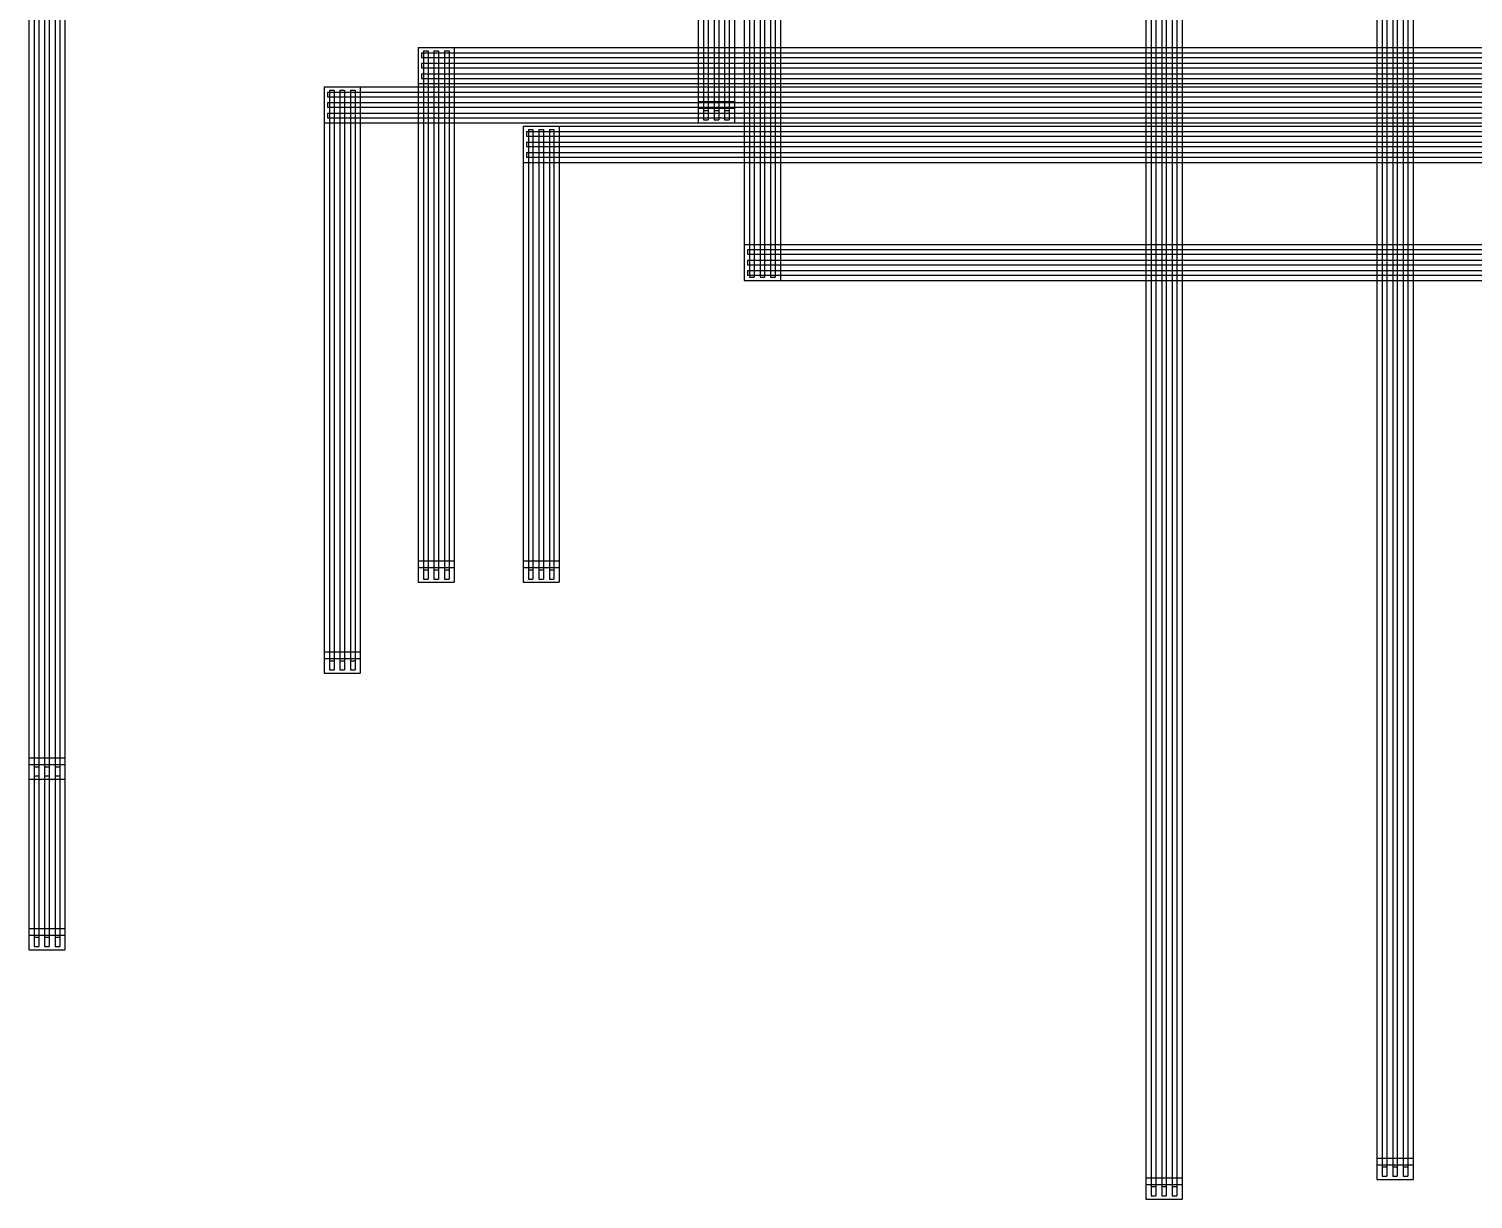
# Model space of a CAD drawing. Header units: millimetres. Extents: x -1225 to 566, y -985 to 617.
# Drawn here: x -483.8 to -263.7, y -404.7 to -226.4 of the extents above; entities that cross this region are included whole.
import ezdxf

# ---------------------------------------------------------------- set-up
doc = ezdxf.new("R2010")
doc.units = ezdxf.units.MM
doc.layers.add('HIDDEN', color=8, linetype='Continuous')
doc.layers.add('VISIBLE', color=7, linetype='Continuous')

msp = doc.modelspace()

# ---------------------------------------------------------------- linework, layer by layer
at = {"layer": 'HIDDEN'}
for points in [[(-483.75, -127.23), (-483.75, -340.73)], [(-478.25, -127.23), (-478.25, -340.73)], [(-482.95, -127.73), (-482.95, -340.23)], [(-482.25, -127.73), (-482.25, -340.23)], [(-481.35, -127.73), (-481.35, -340.23)], [(-480.65, -127.73), (-480.65, -340.23)], [(-479.75, -127.73), (-479.75, -340.23)], [(-479.05, -127.73), (-479.05, -340.23)], [(-483.75, -133.23), (-483.75, -340.73)], [(-483.75, -133.23), (-483.75, -366.73)], [(-482.95, -133.73), (-482.95, -340.23)], [(-482.95, -133.73), (-482.95, -366.23)], [(-482.25, -133.73), (-482.25, -340.23)], [(-482.25, -133.73), (-482.25, -366.23)], [(-481.35, -133.73), (-481.35, -340.23)], [(-481.35, -133.73), (-481.35, -366.23)], [(-480.65, -133.73), (-480.65, -340.23)], [(-480.65, -133.73), (-480.65, -366.23)], [(-479.75, -133.73), (-479.75, -340.23)], [(-479.75, -133.73), (-479.75, -366.23)], [(-479.05, -133.73), (-479.05, -340.23)], [(-479.05, -133.73), (-479.05, -366.23)], [(-478.25, -133.23), (-478.25, -340.73)], [(-478.25, -133.23), (-478.25, -366.73)], [(-381.75, -139.23), (-381.75, -240.73)], [(-380.95, -139.73), (-380.95, -240.23)], [(-380.25, -139.73), (-380.25, -240.23)], [(-379.35, -139.73), (-379.35, -240.23)], [(-378.65, -139.73), (-378.65, -240.23)], [(-377.75, -139.73), (-377.75, -240.23)], [(-377.05, -139.73), (-377.05, -240.23)], [(-376.25, -139.23), (-376.25, -240.73)], [(-313.55, -145.23), (-313.55, -404.73)], [(-308.05, -145.23), (-308.05, -404.73)], [(-312.75, -145.73), (-312.75, -404.23)], [(-312.05, -145.73), (-312.05, -404.23)], [(-311.15, -145.73), (-311.15, -404.23)], [(-310.45, -145.73), (-310.45, -404.23)], [(-309.55, -145.73), (-309.55, -404.23)], [(-308.85, -145.73), (-308.85, -404.23)], [(-278.35, -163.23), (-278.35, -401.73)], [(-277.55, -163.73), (-277.55, -401.23)], [(-276.85, -163.73), (-276.85, -401.23)], [(-275.95, -163.73), (-275.95, -401.23)], [(-275.25, -163.73), (-275.25, -401.23)], [(-274.35, -163.73), (-274.35, -401.23)], [(-273.65, -163.73), (-273.65, -401.23)], [(-272.85, -163.23), (-272.85, -401.73)], [(-374.75, -174.23), (-374.75, -264.73)], [(-373.95, -174.73), (-373.95, -264.23)], [(-373.25, -174.73), (-373.25, -264.23)], [(-372.35, -174.73), (-372.35, -264.23)], [(-371.65, -174.73), (-371.65, -264.23)], [(-370.75, -174.73), (-370.75, -264.23)], [(-370.05, -174.73), (-370.05, -264.23)], [(-369.25, -174.23), (-369.25, -264.73)], [(-424.43, -229.23), (-155.65, -229.23)], [(-424.43, -229.23), (-424.43, -234.73)], [(-424.43, -229.23), (-418.93, -229.23)], [(-424.43, -229.23), (-424.43, -310.73)], [(-423.93, -230.03), (-156.15, -230.03)], [(-423.93, -230.03), (-423.93, -230.73)], [(-423.93, -230.73), (-156.15, -230.73)], [(-423.63, -229.73), (-422.93, -229.73)], [(-423.63, -229.73), (-423.63, -310.23)], [(-422.93, -229.73), (-422.93, -310.23)], [(-422.03, -229.73), (-421.33, -229.73)], [(-422.03, -229.73), (-422.03, -310.23)], [(-421.33, -229.73), (-421.33, -310.23)], [(-420.43, -229.73), (-419.73, -229.73)], [(-420.43, -229.73), (-420.43, -310.23)], [(-419.73, -229.73), (-419.73, -310.23)], [(-418.93, -229.23), (-418.93, -310.73)], [(-418.93, -230.03), (-418.93, -230.73)], [(-381.75, -229.23), (-381.75, -234.73)], [(-380.95, -229.23), (-380.95, -234.73)], [(-380.25, -229.23), (-380.25, -234.73)], [(-379.35, -229.23), (-379.35, -234.73)], [(-378.65, -229.23), (-378.65, -234.73)], [(-377.75, -229.23), (-377.75, -234.73)], [(-377.05, -229.23), (-377.05, -234.73)], [(-376.25, -229.23), (-376.25, -234.73)], [(-374.75, -229.23), (-369.25, -229.23)], [(-374.75, -230.03), (-369.25, -230.03)], [(-374.75, -230.73), (-369.25, -230.73)], [(-313.55, -229.23), (-313.55, -234.73)], [(-312.75, -229.23), (-312.75, -234.73)], [(-312.05, -229.23), (-312.05, -234.73)], [(-311.15, -229.23), (-311.15, -234.73)], [(-310.45, -229.23), (-310.45, -234.73)], [(-309.55, -229.23), (-309.55, -234.73)], [(-308.85, -229.23), (-308.85, -234.73)], [(-308.05, -229.23), (-308.05, -234.73)], [(-278.35, -229.23), (-278.35, -234.73)], [(-277.55, -229.23), (-277.55, -234.73)], [(-276.85, -229.23), (-276.85, -234.73)], [(-275.95, -229.23), (-275.95, -234.73)], [(-275.25, -229.23), (-275.25, -234.73)], [(-274.35, -229.23), (-274.35, -234.73)], [(-273.65, -229.23), (-273.65, -234.73)], [(-272.85, -229.23), (-272.85, -234.73)], [(-423.93, -231.63), (-156.15, -231.63)], [(-423.93, -231.63), (-423.93, -232.33)], [(-423.93, -232.33), (-156.15, -232.33)], [(-423.93, -233.23), (-156.15, -233.23)], [(-423.93, -233.23), (-423.93, -233.93)], [(-418.93, -231.63), (-418.93, -232.33)], [(-418.93, -233.23), (-418.93, -233.93)], [(-374.75, -231.63), (-369.25, -231.63)], [(-374.75, -232.33), (-369.25, -232.33)], [(-374.75, -233.23), (-369.25, -233.23)], [(-438.75, -235.23), (-147.85, -235.23)], [(-438.75, -235.23), (-438.75, -240.73)], [(-438.75, -235.23), (-433.25, -235.23)], [(-438.75, -235.23), (-438.75, -324.58)], [(-433.25, -235.23), (-433.25, -324.58)], [(-424.43, -234.73), (-155.65, -234.73)], [(-424.43, -235.23), (-424.43, -240.73)], [(-423.93, -233.93), (-156.15, -233.93)], [(-423.63, -234.73), (-422.93, -234.73)], [(-423.63, -235.23), (-422.93, -235.23)], [(-422.03, -234.73), (-421.33, -234.73)], [(-422.03, -235.23), (-421.33, -235.23)], [(-420.43, -234.73), (-419.73, -234.73)], [(-420.43, -235.23), (-419.73, -235.23)], [(-418.93, -235.23), (-418.93, -240.73)], [(-381.75, -235.23), (-381.75, -240.73)], [(-380.95, -235.23), (-380.95, -240.23)], [(-380.25, -235.23), (-380.25, -240.23)], [(-379.35, -235.23), (-379.35, -240.23)], [(-378.65, -235.23), (-378.65, -240.23)], [(-377.75, -235.23), (-377.75, -240.23)], [(-377.05, -235.23), (-377.05, -240.23)], [(-376.25, -235.23), (-376.25, -240.73)], [(-374.75, -233.93), (-369.25, -233.93)], [(-374.75, -234.73), (-369.25, -234.73)], [(-374.75, -235.23), (-369.25, -235.23)], [(-313.55, -235.23), (-313.55, -240.73)], [(-312.75, -235.23), (-312.75, -240.73)], [(-312.05, -235.23), (-312.05, -240.73)], [(-311.15, -235.23), (-311.15, -240.73)], [(-310.45, -235.23), (-310.45, -240.73)], [(-309.55, -235.23), (-309.55, -240.73)], [(-308.85, -235.23), (-308.85, -240.73)], [(-308.05, -235.23), (-308.05, -240.73)], [(-278.35, -235.23), (-278.35, -240.73)], [(-277.55, -235.23), (-277.55, -240.73)], [(-276.85, -235.23), (-276.85, -240.73)], [(-275.95, -235.23), (-275.95, -240.73)], [(-275.25, -235.23), (-275.25, -240.73)], [(-274.35, -235.23), (-274.35, -240.73)], [(-273.65, -235.23), (-273.65, -240.73)], [(-272.85, -235.23), (-272.85, -240.73)], [(-438.25, -236.03), (-148.35, -236.03)], [(-438.25, -236.03), (-438.25, -236.73)], [(-438.25, -236.73), (-148.35, -236.73)], [(-438.25, -237.63), (-148.35, -237.63)], [(-438.25, -237.63), (-438.25, -238.33)], [(-437.95, -235.73), (-437.25, -235.73)], [(-437.95, -235.73), (-437.95, -324.08)], [(-437.25, -235.73), (-437.25, -324.08)], [(-436.35, -235.73), (-435.65, -235.73)], [(-436.35, -235.73), (-436.35, -324.08)], [(-435.65, -235.73), (-435.65, -324.08)], [(-434.75, -235.73), (-434.05, -235.73)], [(-434.75, -235.73), (-434.75, -324.08)], [(-434.05, -235.73), (-434.05, -324.08)], [(-433.25, -236.03), (-433.25, -236.73)], [(-433.25, -237.63), (-433.25, -238.33)], [(-423.63, -236.03), (-423.63, -236.73)], [(-423.63, -237.63), (-423.63, -238.33)], [(-422.93, -236.03), (-422.93, -236.73)], [(-422.93, -237.63), (-422.93, -238.33)], [(-422.03, -236.03), (-422.03, -236.73)], [(-422.03, -237.63), (-422.03, -238.33)], [(-421.33, -236.03), (-421.33, -236.73)], [(-421.33, -237.63), (-421.33, -238.33)], [(-420.43, -236.03), (-420.43, -236.73)], [(-420.43, -237.63), (-420.43, -238.33)], [(-419.73, -236.03), (-419.73, -236.73)], [(-419.73, -237.63), (-419.73, -238.33)], [(-381.75, -237.48), (-376.25, -237.48)], [(-381.75, -237.48), (-381.75, -238.48)], [(-381.75, -237.63), (-376.25, -237.63)], [(-376.25, -237.48), (-376.25, -238.48)], [(-374.75, -236.03), (-369.25, -236.03)], [(-374.75, -236.73), (-369.25, -236.73)], [(-374.75, -237.63), (-369.25, -237.63)], [(-438.25, -238.33), (-148.35, -238.33)], [(-438.25, -239.23), (-148.35, -239.23)], [(-438.25, -239.23), (-438.25, -239.93)], [(-433.25, -239.23), (-433.25, -239.93)], [(-423.63, -239.23), (-423.63, -239.93)], [(-422.93, -239.23), (-422.93, -239.93)], [(-422.03, -239.23), (-422.03, -239.93)], [(-421.33, -239.23), (-421.33, -239.93)], [(-420.43, -239.23), (-420.43, -239.93)], [(-419.73, -239.23), (-419.73, -239.93)], [(-381.75, -238.33), (-376.25, -238.33)], [(-381.75, -238.48), (-376.25, -238.48)], [(-380.95, -238.48), (-380.25, -238.48)], [(-380.95, -238.48), (-380.25, -238.48)], [(-380.95, -238.48), (-380.95, -238.83)], [(-380.95, -238.83), (-380.25, -238.83)], [(-380.25, -238.48), (-380.25, -238.83)], [(-379.35, -238.48), (-378.65, -238.48)], [(-379.35, -238.48), (-378.65, -238.48)], [(-379.35, -238.48), (-379.35, -238.83)], [(-379.35, -238.83), (-378.65, -238.83)], [(-378.65, -238.48), (-378.65, -238.83)], [(-377.75, -238.48), (-377.05, -238.48)], [(-377.75, -238.48), (-377.05, -238.48)], [(-377.75, -238.48), (-377.75, -238.83)], [(-377.75, -238.83), (-377.05, -238.83)], [(-377.05, -238.48), (-377.05, -238.83)], [(-374.75, -238.33), (-369.25, -238.33)], [(-374.75, -239.23), (-369.25, -239.23)], [(-438.75, -240.73), (-147.85, -240.73)], [(-438.25, -239.93), (-148.35, -239.93)], [(-437.95, -240.73), (-437.25, -240.73)], [(-436.35, -240.73), (-435.65, -240.73)], [(-434.75, -240.73), (-434.05, -240.73)], [(-423.63, -240.73), (-422.93, -240.73)], [(-422.03, -240.73), (-421.33, -240.73)], [(-420.43, -240.73), (-419.73, -240.73)], [(-408.45, -241.23), (-140.05, -241.23)], [(-408.45, -241.23), (-408.45, -246.73)], [(-408.45, -241.23), (-402.95, -241.23)], [(-408.45, -241.23), (-408.45, -310.73)], [(-407.95, -242.03), (-140.55, -242.03)], [(-407.95, -242.03), (-407.95, -242.73)], [(-407.65, -241.73), (-406.95, -241.73)], [(-407.65, -241.73), (-407.65, -310.23)], [(-406.95, -241.73), (-406.95, -310.23)], [(-406.05, -241.73), (-405.35, -241.73)], [(-406.05, -241.73), (-406.05, -310.23)], [(-405.35, -241.73), (-405.35, -310.23)], [(-404.45, -241.73), (-403.75, -241.73)], [(-404.45, -241.73), (-404.45, -310.23)], [(-403.75, -241.73), (-403.75, -310.23)], [(-402.95, -241.23), (-402.95, -310.73)], [(-402.95, -242.03), (-402.95, -242.73)], [(-381.75, -240.73), (-376.25, -240.73)], [(-381.75, -240.73), (-376.25, -240.73)], [(-380.95, -240.23), (-380.25, -240.23)], [(-380.95, -240.23), (-380.25, -240.23)], [(-379.35, -240.23), (-378.65, -240.23)], [(-379.35, -240.23), (-378.65, -240.23)], [(-377.75, -240.23), (-377.05, -240.23)], [(-377.75, -240.23), (-377.05, -240.23)], [(-374.75, -239.93), (-369.25, -239.93)], [(-374.75, -240.73), (-369.25, -240.73)], [(-374.75, -241.23), (-369.25, -241.23)], [(-374.75, -242.03), (-369.25, -242.03)], [(-313.55, -241.23), (-313.55, -246.73)], [(-312.75, -241.23), (-312.75, -246.73)], [(-312.05, -241.23), (-312.05, -246.73)], [(-311.15, -241.23), (-311.15, -246.73)], [(-310.45, -241.23), (-310.45, -246.73)], [(-309.55, -241.23), (-309.55, -246.73)], [(-308.85, -241.23), (-308.85, -246.73)], [(-308.05, -241.23), (-308.05, -246.73)], [(-278.35, -241.23), (-278.35, -246.73)], [(-277.55, -241.23), (-277.55, -246.73)], [(-276.85, -241.23), (-276.85, -246.73)], [(-275.95, -241.23), (-275.95, -246.73)], [(-275.25, -241.23), (-275.25, -246.73)], [(-274.35, -241.23), (-274.35, -246.73)], [(-273.65, -241.23), (-273.65, -246.73)], [(-272.85, -241.23), (-272.85, -246.73)], [(-407.95, -242.73), (-140.55, -242.73)], [(-407.95, -243.63), (-140.55, -243.63)], [(-407.95, -243.63), (-407.95, -244.33)], [(-402.95, -243.63), (-402.95, -244.33)], [(-374.75, -242.73), (-369.25, -242.73)], [(-374.75, -243.63), (-369.25, -243.63)], [(-407.95, -244.33), (-140.55, -244.33)], [(-407.95, -245.23), (-140.55, -245.23)], [(-407.95, -245.23), (-407.95, -245.93)], [(-407.95, -245.93), (-140.55, -245.93)], [(-402.95, -245.23), (-402.95, -245.93)], [(-374.75, -244.33), (-369.25, -244.33)], [(-374.75, -245.23), (-369.25, -245.23)], [(-374.75, -245.93), (-369.25, -245.93)], [(-408.45, -246.73), (-140.05, -246.73)], [(-407.65, -246.73), (-406.95, -246.73)], [(-406.05, -246.73), (-405.35, -246.73)], [(-404.45, -246.73), (-403.75, -246.73)], [(-374.75, -246.73), (-369.25, -246.73)], [(-374.75, -259.23), (-116.65, -259.23)], [(-374.75, -259.23), (-374.75, -264.73)], [(-373.95, -259.23), (-373.25, -259.23)], [(-372.35, -259.23), (-371.65, -259.23)], [(-370.75, -259.23), (-370.05, -259.23)], [(-313.55, -259.23), (-313.55, -264.73)], [(-312.75, -259.23), (-312.75, -264.73)], [(-312.05, -259.23), (-312.05, -264.73)], [(-311.15, -259.23), (-311.15, -264.73)], [(-310.45, -259.23), (-310.45, -264.73)], [(-309.55, -259.23), (-309.55, -264.73)], [(-308.85, -259.23), (-308.85, -264.73)], [(-308.05, -259.23), (-308.05, -264.73)], [(-278.35, -259.23), (-278.35, -264.73)], [(-277.55, -259.23), (-277.55, -264.73)], [(-276.85, -259.23), (-276.85, -264.73)], [(-275.95, -259.23), (-275.95, -264.73)], [(-275.25, -259.23), (-275.25, -264.73)], [(-274.35, -259.23), (-274.35, -264.73)], [(-273.65, -259.23), (-273.65, -264.73)], [(-272.85, -259.23), (-272.85, -264.73)], [(-374.25, -260.03), (-117.15, -260.03)], [(-374.25, -260.03), (-374.25, -260.73)], [(-374.25, -260.73), (-117.15, -260.73)], [(-374.25, -261.63), (-117.15, -261.63)], [(-374.25, -261.63), (-374.25, -262.33)], [(-369.25, -260.03), (-369.25, -260.73)], [(-369.25, -261.63), (-369.25, -262.33)], [(-374.25, -262.33), (-117.15, -262.33)], [(-374.25, -263.23), (-117.15, -263.23)], [(-374.25, -263.23), (-374.25, -263.93)], [(-374.25, -263.93), (-117.15, -263.93)], [(-369.25, -263.23), (-369.25, -263.93)], [(-374.75, -264.73), (-116.65, -264.73)], [(-374.75, -264.73), (-369.25, -264.73)], [(-373.95, -264.23), (-373.25, -264.23)], [(-372.35, -264.23), (-371.65, -264.23)], [(-370.75, -264.23), (-370.05, -264.23)], [(-424.43, -307.48), (-418.93, -307.48)], [(-424.43, -307.48), (-424.43, -308.48)], [(-423.63, -307.48), (-423.63, -308.48)], [(-422.93, -307.48), (-422.93, -308.48)], [(-422.03, -307.48), (-422.03, -308.48)], [(-421.33, -307.48), (-421.33, -308.48)], [(-420.43, -307.48), (-420.43, -308.48)], [(-419.73, -307.48), (-419.73, -308.48)], [(-418.93, -307.48), (-418.93, -308.48)], [(-408.45, -307.48), (-402.95, -307.48)], [(-408.45, -307.48), (-408.45, -308.48)], [(-407.65, -307.48), (-407.65, -308.48)], [(-406.95, -307.48), (-406.95, -308.48)], [(-406.05, -307.48), (-406.05, -308.48)], [(-405.35, -307.48), (-405.35, -308.48)], [(-404.45, -307.48), (-404.45, -308.48)], [(-403.75, -307.48), (-403.75, -308.48)], [(-402.95, -307.48), (-402.95, -308.48)], [(-424.43, -308.48), (-418.93, -308.48)], [(-423.63, -308.48), (-422.93, -308.48)], [(-423.63, -308.48), (-422.93, -308.48)], [(-423.63, -308.48), (-423.63, -308.83)], [(-423.63, -308.83), (-422.93, -308.83)], [(-423.63, -310.23), (-422.93, -310.23)], [(-422.93, -308.48), (-422.93, -308.83)], [(-422.03, -308.48), (-421.33, -308.48)], [(-422.03, -308.48), (-421.33, -308.48)], [(-422.03, -308.48), (-422.03, -308.83)], [(-422.03, -308.83), (-421.33, -308.83)], [(-422.03, -310.23), (-421.33, -310.23)], [(-421.33, -308.48), (-421.33, -308.83)], [(-420.43, -308.48), (-419.73, -308.48)], [(-420.43, -308.48), (-419.73, -308.48)], [(-420.43, -308.48), (-420.43, -308.83)], [(-420.43, -308.83), (-419.73, -308.83)], [(-420.43, -310.23), (-419.73, -310.23)], [(-419.73, -308.48), (-419.73, -308.83)], [(-408.45, -308.48), (-402.95, -308.48)], [(-407.65, -308.48), (-406.95, -308.48)], [(-407.65, -308.48), (-406.95, -308.48)], [(-407.65, -308.48), (-407.65, -308.83)], [(-407.65, -308.83), (-406.95, -308.83)], [(-407.65, -310.23), (-406.95, -310.23)], [(-406.95, -308.48), (-406.95, -308.83)], [(-406.05, -308.48), (-405.35, -308.48)], [(-406.05, -308.48), (-405.35, -308.48)], [(-406.05, -308.48), (-406.05, -308.83)], [(-406.05, -308.83), (-405.35, -308.83)], [(-406.05, -310.23), (-405.35, -310.23)], [(-405.35, -308.48), (-405.35, -308.83)], [(-404.45, -308.48), (-403.75, -308.48)], [(-404.45, -308.48), (-403.75, -308.48)], [(-404.45, -308.48), (-404.45, -308.83)], [(-404.45, -308.83), (-403.75, -308.83)], [(-404.45, -310.23), (-403.75, -310.23)], [(-403.75, -308.48), (-403.75, -308.83)], [(-424.43, -310.73), (-418.93, -310.73)], [(-408.45, -310.73), (-402.95, -310.73)], [(-438.75, -321.33), (-433.25, -321.33)], [(-438.75, -321.33), (-438.75, -322.33)], [(-438.75, -322.33), (-433.25, -322.33)], [(-437.95, -321.33), (-437.95, -322.33)], [(-437.95, -322.33), (-437.25, -322.33)], [(-437.95, -322.33), (-437.25, -322.33)], [(-437.95, -322.33), (-437.95, -322.68)], [(-437.95, -322.68), (-437.25, -322.68)], [(-437.25, -321.33), (-437.25, -322.33)], [(-437.25, -322.33), (-437.25, -322.68)], [(-436.35, -321.33), (-436.35, -322.33)], [(-436.35, -322.33), (-435.65, -322.33)], [(-436.35, -322.33), (-435.65, -322.33)], [(-436.35, -322.33), (-436.35, -322.68)], [(-436.35, -322.68), (-435.65, -322.68)], [(-435.65, -321.33), (-435.65, -322.33)], [(-435.65, -322.33), (-435.65, -322.68)], [(-434.75, -321.33), (-434.75, -322.33)], [(-434.75, -322.33), (-434.05, -322.33)], [(-434.75, -322.33), (-434.05, -322.33)], [(-434.75, -322.33), (-434.75, -322.68)], [(-434.75, -322.68), (-434.05, -322.68)], [(-434.05, -321.33), (-434.05, -322.33)], [(-434.05, -322.33), (-434.05, -322.68)], [(-433.25, -321.33), (-433.25, -322.33)], [(-438.75, -324.58), (-433.25, -324.58)], [(-437.95, -324.08), (-437.25, -324.08)], [(-436.35, -324.08), (-435.65, -324.08)], [(-434.75, -324.08), (-434.05, -324.08)], [(-483.75, -337.48), (-478.25, -337.48)], [(-483.75, -337.48), (-483.75, -338.48)], [(-483.75, -338.48), (-478.25, -338.48)], [(-482.95, -337.48), (-482.95, -338.48)], [(-482.95, -338.48), (-482.25, -338.48)], [(-482.95, -338.48), (-482.25, -338.48)], [(-482.95, -338.48), (-482.95, -338.83)], [(-482.95, -338.83), (-482.25, -338.83)], [(-482.25, -337.48), (-482.25, -338.48)], [(-482.25, -338.48), (-482.25, -338.83)], [(-481.35, -337.48), (-481.35, -338.48)], [(-481.35, -338.48), (-480.65, -338.48)], [(-481.35, -338.48), (-480.65, -338.48)], [(-481.35, -338.48), (-481.35, -338.83)], [(-481.35, -338.83), (-480.65, -338.83)], [(-480.65, -337.48), (-480.65, -338.48)], [(-480.65, -338.48), (-480.65, -338.83)], [(-479.75, -337.48), (-479.75, -338.48)], [(-479.75, -338.48), (-479.05, -338.48)], [(-479.75, -338.48), (-479.05, -338.48)], [(-479.75, -338.48), (-479.75, -338.83)], [(-479.75, -338.83), (-479.05, -338.83)], [(-479.05, -337.48), (-479.05, -338.48)], [(-479.05, -338.48), (-479.05, -338.83)], [(-478.25, -337.48), (-478.25, -338.48)], [(-483.75, -340.73), (-478.25, -340.73)], [(-483.75, -340.73), (-478.25, -340.73)], [(-482.95, -340.23), (-482.25, -340.23)], [(-482.95, -340.23), (-482.25, -340.23)], [(-481.35, -340.23), (-480.65, -340.23)], [(-481.35, -340.23), (-480.65, -340.23)], [(-479.75, -340.23), (-479.05, -340.23)], [(-479.75, -340.23), (-479.05, -340.23)], [(-483.75, -363.48), (-478.25, -363.48)], [(-483.75, -363.48), (-483.75, -364.48)], [(-483.75, -364.48), (-478.25, -364.48)], [(-482.95, -363.48), (-482.95, -364.48)], [(-482.95, -364.48), (-482.25, -364.48)], [(-482.95, -364.48), (-482.25, -364.48)], [(-482.95, -364.48), (-482.95, -364.83)], [(-482.95, -364.83), (-482.25, -364.83)], [(-482.25, -363.48), (-482.25, -364.48)], [(-482.25, -364.48), (-482.25, -364.83)], [(-481.35, -363.48), (-481.35, -364.48)], [(-481.35, -364.48), (-480.65, -364.48)], [(-481.35, -364.48), (-480.65, -364.48)], [(-481.35, -364.48), (-481.35, -364.83)], [(-481.35, -364.83), (-480.65, -364.83)], [(-480.65, -363.48), (-480.65, -364.48)], [(-480.65, -364.48), (-480.65, -364.83)], [(-479.75, -363.48), (-479.75, -364.48)], [(-479.75, -364.48), (-479.05, -364.48)], [(-479.75, -364.48), (-479.05, -364.48)], [(-479.75, -364.48), (-479.75, -364.83)], [(-479.75, -364.83), (-479.05, -364.83)], [(-479.05, -363.48), (-479.05, -364.48)], [(-479.05, -364.48), (-479.05, -364.83)], [(-478.25, -363.48), (-478.25, -364.48)], [(-483.75, -366.73), (-478.25, -366.73)], [(-482.95, -366.23), (-482.25, -366.23)], [(-481.35, -366.23), (-480.65, -366.23)], [(-479.75, -366.23), (-479.05, -366.23)], [(-278.35, -398.48), (-272.85, -398.48)], [(-278.35, -398.48), (-278.35, -399.48)], [(-278.35, -399.48), (-272.85, -399.48)], [(-277.55, -398.48), (-277.55, -399.48)], [(-277.55, -399.48), (-276.85, -399.48)], [(-277.55, -399.48), (-276.85, -399.48)], [(-277.55, -399.48), (-277.55, -399.83)], [(-277.55, -399.83), (-276.85, -399.83)], [(-276.85, -398.48), (-276.85, -399.48)], [(-276.85, -399.48), (-276.85, -399.83)], [(-275.95, -398.48), (-275.95, -399.48)], [(-275.95, -399.48), (-275.25, -399.48)], [(-275.95, -399.48), (-275.25, -399.48)], [(-275.95, -399.48), (-275.95, -399.83)], [(-275.95, -399.83), (-275.25, -399.83)], [(-275.25, -398.48), (-275.25, -399.48)], [(-275.25, -399.48), (-275.25, -399.83)], [(-274.35, -398.48), (-274.35, -399.48)], [(-274.35, -399.48), (-273.65, -399.48)], [(-274.35, -399.48), (-273.65, -399.48)], [(-274.35, -399.48), (-274.35, -399.83)], [(-274.35, -399.83), (-273.65, -399.83)], [(-273.65, -398.48), (-273.65, -399.48)], [(-273.65, -399.48), (-273.65, -399.83)], [(-272.85, -398.48), (-272.85, -399.48)], [(-313.55, -401.48), (-308.05, -401.48)], [(-313.55, -401.48), (-313.55, -402.48)], [(-313.55, -402.48), (-308.05, -402.48)], [(-312.75, -401.48), (-312.75, -402.48)], [(-312.75, -402.48), (-312.05, -402.48)], [(-312.75, -402.48), (-312.05, -402.48)], [(-312.75, -402.48), (-312.75, -402.83)], [(-312.05, -401.48), (-312.05, -402.48)], [(-312.05, -402.48), (-312.05, -402.83)], [(-311.15, -401.48), (-311.15, -402.48)], [(-311.15, -402.48), (-310.45, -402.48)], [(-311.15, -402.48), (-310.45, -402.48)], [(-311.15, -402.48), (-311.15, -402.83)], [(-310.45, -401.48), (-310.45, -402.48)], [(-310.45, -402.48), (-310.45, -402.83)], [(-309.55, -401.48), (-309.55, -402.48)], [(-309.55, -402.48), (-308.85, -402.48)], [(-309.55, -402.48), (-308.85, -402.48)], [(-309.55, -402.48), (-309.55, -402.83)], [(-308.85, -401.48), (-308.85, -402.48)], [(-308.85, -402.48), (-308.85, -402.83)], [(-308.05, -401.48), (-308.05, -402.48)], [(-278.35, -401.73), (-272.85, -401.73)], [(-277.55, -401.23), (-276.85, -401.23)], [(-275.95, -401.23), (-275.25, -401.23)], [(-274.35, -401.23), (-273.65, -401.23)], [(-313.55, -404.73), (-308.05, -404.73)], [(-312.75, -402.83), (-312.05, -402.83)], [(-312.75, -404.23), (-312.05, -404.23)], [(-311.15, -402.83), (-310.45, -402.83)], [(-311.15, -404.23), (-310.45, -404.23)], [(-309.55, -402.83), (-308.85, -402.83)], [(-309.55, -404.23), (-308.85, -404.23)]]:
    msp.add_lwpolyline(points, dxfattribs=at)
at = {"layer": 'VISIBLE'}
for points in [[(-483.75, -133.23), (-483.75, -366.73)], [(-482.95, -133.73), (-482.95, -337.48)], [(-482.25, -133.73), (-482.25, -337.48)], [(-481.35, -133.73), (-481.35, -337.48)], [(-480.65, -133.73), (-480.65, -337.48)], [(-479.75, -133.73), (-479.75, -337.48)], [(-479.05, -133.73), (-479.05, -337.48)], [(-478.25, -137.93), (-478.25, -366.73)], [(-381.75, -139.23), (-381.75, -229.23)], [(-380.95, -139.73), (-380.95, -229.23)], [(-380.25, -139.73), (-380.25, -229.23)], [(-379.35, -139.73), (-379.35, -229.23)], [(-378.65, -139.73), (-378.65, -229.23)], [(-377.75, -139.73), (-377.75, -229.23)], [(-377.05, -139.73), (-377.05, -229.23)], [(-376.25, -143.93), (-376.25, -229.23)], [(-313.55, -145.23), (-313.55, -229.23)], [(-312.75, -145.73), (-312.75, -229.23)], [(-312.05, -145.73), (-312.05, -229.23)], [(-311.15, -145.73), (-311.15, -229.23)], [(-310.45, -145.73), (-310.45, -229.23)], [(-309.55, -145.73), (-309.55, -229.23)], [(-308.85, -145.73), (-308.85, -229.23)], [(-308.05, -149.93), (-308.05, -229.23)], [(-278.35, -163.23), (-278.35, -229.23)], [(-277.55, -163.73), (-277.55, -229.23)], [(-276.85, -163.73), (-276.85, -229.23)], [(-275.95, -163.73), (-275.95, -229.23)], [(-275.25, -163.73), (-275.25, -229.23)], [(-274.35, -163.73), (-274.35, -229.23)], [(-273.65, -163.73), (-273.65, -229.23)], [(-272.85, -167.93), (-272.85, -229.23)], [(-374.75, -174.23), (-374.75, -264.73)], [(-369.25, -174.23), (-369.25, -260.03)], [(-373.95, -177.48), (-373.95, -264.23)], [(-373.25, -177.48), (-373.25, -264.23)], [(-372.35, -177.48), (-372.35, -264.23)], [(-371.65, -177.48), (-371.65, -264.23)], [(-370.75, -177.48), (-370.75, -264.23)], [(-370.05, -177.48), (-370.05, -264.23)], [(-424.43, -229.23), (-374.75, -229.23)], [(-424.43, -229.23), (-424.43, -234.73)], [(-424.43, -229.23), (-418.93, -229.23)], [(-424.43, -229.23), (-424.43, -235.23)], [(-423.93, -230.03), (-374.75, -230.03)], [(-423.93, -230.03), (-423.93, -230.73)], [(-423.93, -230.73), (-374.75, -230.73)], [(-423.63, -229.73), (-422.93, -229.73)], [(-423.63, -229.73), (-423.63, -236.03)], [(-422.93, -229.73), (-422.93, -236.03)], [(-422.03, -229.73), (-421.33, -229.73)], [(-422.03, -229.73), (-422.03, -236.03)], [(-421.33, -229.73), (-421.33, -236.03)], [(-420.43, -229.73), (-419.73, -229.73)], [(-420.43, -229.73), (-420.43, -236.03)], [(-419.73, -229.73), (-419.73, -236.03)], [(-418.93, -229.23), (-418.93, -230.03)], [(-418.93, -230.73), (-418.93, -231.63)], [(-369.25, -229.23), (-236.95, -229.23)], [(-369.25, -230.03), (-156.15, -230.03)], [(-369.25, -230.73), (-156.15, -230.73)], [(-423.93, -231.63), (-374.75, -231.63)], [(-423.93, -231.63), (-423.93, -232.33)], [(-423.93, -232.33), (-374.75, -232.33)], [(-423.93, -233.23), (-374.75, -233.23)], [(-423.93, -233.23), (-423.93, -233.93)], [(-418.93, -232.33), (-418.93, -233.23)], [(-369.25, -231.63), (-156.15, -231.63)], [(-369.25, -232.33), (-156.15, -232.33)], [(-369.25, -233.23), (-156.15, -233.23)], [(-438.75, -235.23), (-423.63, -235.23)], [(-438.75, -235.23), (-438.75, -240.73)], [(-438.75, -235.23), (-433.25, -235.23)], [(-438.75, -235.23), (-438.75, -324.58)], [(-433.25, -235.23), (-433.25, -236.03)], [(-424.43, -234.73), (-423.63, -234.73)], [(-423.93, -233.93), (-374.75, -233.93)], [(-422.93, -234.73), (-422.03, -234.73)], [(-422.93, -235.23), (-422.03, -235.23)], [(-421.33, -234.73), (-420.43, -234.73)], [(-421.33, -235.23), (-420.43, -235.23)], [(-419.73, -234.73), (-374.75, -234.73)], [(-419.73, -235.23), (-374.75, -235.23)], [(-418.93, -233.93), (-418.93, -235.23)], [(-381.75, -234.73), (-381.75, -235.23)], [(-380.95, -234.73), (-380.95, -235.23)], [(-380.25, -234.73), (-380.25, -235.23)], [(-379.35, -234.73), (-379.35, -235.23)], [(-378.65, -234.73), (-378.65, -235.23)], [(-377.75, -234.73), (-377.75, -235.23)], [(-377.05, -234.73), (-377.05, -235.23)], [(-376.25, -234.73), (-376.25, -235.23)], [(-369.25, -233.93), (-156.15, -233.93)], [(-369.25, -234.73), (-236.95, -234.73)], [(-369.25, -235.23), (-152.55, -235.23)], [(-313.55, -234.73), (-313.55, -235.23)], [(-312.75, -234.73), (-312.75, -235.23)], [(-312.05, -234.73), (-312.05, -235.23)], [(-311.15, -234.73), (-311.15, -235.23)], [(-310.45, -234.73), (-310.45, -235.23)], [(-309.55, -234.73), (-309.55, -235.23)], [(-308.85, -234.73), (-308.85, -235.23)], [(-308.05, -234.73), (-308.05, -235.23)], [(-278.35, -234.73), (-278.35, -235.23)], [(-277.55, -234.73), (-277.55, -235.23)], [(-276.85, -234.73), (-276.85, -235.23)], [(-275.95, -234.73), (-275.95, -235.23)], [(-275.25, -234.73), (-275.25, -235.23)], [(-274.35, -234.73), (-274.35, -235.23)], [(-273.65, -234.73), (-273.65, -235.23)], [(-272.85, -234.73), (-272.85, -235.23)], [(-438.25, -236.03), (-374.75, -236.03)], [(-438.25, -236.03), (-438.25, -236.73)], [(-438.25, -236.73), (-374.75, -236.73)], [(-438.25, -237.63), (-381.75, -237.63)], [(-438.25, -237.63), (-438.25, -238.33)], [(-437.95, -235.73), (-437.25, -235.73)], [(-437.95, -235.73), (-437.95, -321.33)], [(-437.25, -235.73), (-437.25, -321.33)], [(-436.35, -235.73), (-435.65, -235.73)], [(-436.35, -235.73), (-436.35, -321.33)], [(-435.65, -235.73), (-435.65, -321.33)], [(-434.75, -235.73), (-434.05, -235.73)], [(-434.75, -235.73), (-434.75, -321.33)], [(-434.05, -235.73), (-434.05, -321.33)], [(-433.25, -236.73), (-433.25, -237.63)], [(-423.63, -236.73), (-423.63, -237.63)], [(-422.93, -236.73), (-422.93, -237.63)], [(-422.03, -236.73), (-422.03, -237.63)], [(-421.33, -236.73), (-421.33, -237.63)], [(-420.43, -236.73), (-420.43, -237.63)], [(-419.73, -236.73), (-419.73, -237.63)], [(-381.75, -237.48), (-376.25, -237.48)], [(-381.75, -237.48), (-381.75, -238.48)], [(-376.25, -237.48), (-376.25, -238.48)], [(-376.25, -237.63), (-374.75, -237.63)], [(-369.25, -236.03), (-148.35, -236.03)], [(-369.25, -236.73), (-148.35, -236.73)], [(-369.25, -237.63), (-148.35, -237.63)], [(-438.25, -238.33), (-381.75, -238.33)], [(-438.25, -239.23), (-374.75, -239.23)], [(-438.25, -239.23), (-438.25, -239.93)], [(-433.25, -238.33), (-433.25, -239.23)], [(-423.63, -238.33), (-423.63, -239.23)], [(-422.93, -238.33), (-422.93, -239.23)], [(-422.03, -238.33), (-422.03, -239.23)], [(-421.33, -238.33), (-421.33, -239.23)], [(-420.43, -238.33), (-420.43, -239.23)], [(-419.73, -238.33), (-419.73, -239.23)], [(-381.75, -238.48), (-376.25, -238.48)], [(-380.95, -238.48), (-380.95, -238.83)], [(-380.95, -238.83), (-380.25, -238.83)], [(-380.25, -238.48), (-380.25, -238.83)], [(-379.35, -238.48), (-379.35, -238.83)], [(-379.35, -238.83), (-378.65, -238.83)], [(-378.65, -238.48), (-378.65, -238.83)], [(-377.75, -238.48), (-377.75, -238.83)], [(-377.75, -238.83), (-377.05, -238.83)], [(-377.05, -238.48), (-377.05, -238.83)], [(-376.25, -238.33), (-374.75, -238.33)], [(-369.25, -238.33), (-148.35, -238.33)], [(-369.25, -239.23), (-148.35, -239.23)], [(-438.75, -240.73), (-437.95, -240.73)], [(-438.25, -239.93), (-374.75, -239.93)], [(-437.25, -240.73), (-436.35, -240.73)], [(-435.65, -240.73), (-434.75, -240.73)], [(-434.05, -240.73), (-423.63, -240.73)], [(-433.25, -239.93), (-433.25, -324.58)], [(-424.43, -240.73), (-424.43, -310.73)], [(-423.63, -239.93), (-423.63, -307.48)], [(-422.93, -239.93), (-422.93, -307.48)], [(-422.93, -240.73), (-422.03, -240.73)], [(-422.03, -239.93), (-422.03, -307.48)], [(-421.33, -239.93), (-421.33, -307.48)], [(-421.33, -240.73), (-420.43, -240.73)], [(-420.43, -239.93), (-420.43, -307.48)], [(-419.73, -239.93), (-419.73, -307.48)], [(-419.73, -240.73), (-374.75, -240.73)], [(-418.93, -240.73), (-418.93, -310.73)], [(-408.45, -241.23), (-374.75, -241.23)], [(-408.45, -241.23), (-408.45, -246.73)], [(-408.45, -241.23), (-402.95, -241.23)], [(-408.45, -241.23), (-408.45, -310.73)], [(-407.95, -242.03), (-374.75, -242.03)], [(-407.95, -242.03), (-407.95, -242.73)], [(-407.65, -241.73), (-406.95, -241.73)], [(-407.65, -241.73), (-407.65, -307.48)], [(-406.95, -241.73), (-406.95, -307.48)], [(-406.05, -241.73), (-405.35, -241.73)], [(-406.05, -241.73), (-406.05, -307.48)], [(-405.35, -241.73), (-405.35, -307.48)], [(-404.45, -241.73), (-403.75, -241.73)], [(-404.45, -241.73), (-404.45, -307.48)], [(-403.75, -241.73), (-403.75, -307.48)], [(-402.95, -241.23), (-402.95, -242.03)], [(-369.25, -239.93), (-148.35, -239.93)], [(-369.25, -240.73), (-147.85, -240.73)], [(-369.25, -241.23), (-144.75, -241.23)], [(-369.25, -242.03), (-140.55, -242.03)], [(-313.55, -240.73), (-313.55, -241.23)], [(-312.75, -240.73), (-312.75, -241.23)], [(-312.05, -240.73), (-312.05, -241.23)], [(-311.15, -240.73), (-311.15, -241.23)], [(-310.45, -240.73), (-310.45, -241.23)], [(-309.55, -240.73), (-309.55, -241.23)], [(-308.85, -240.73), (-308.85, -241.23)], [(-308.05, -240.73), (-308.05, -241.23)], [(-278.35, -240.73), (-278.35, -241.23)], [(-277.55, -240.73), (-277.55, -241.23)], [(-276.85, -240.73), (-276.85, -241.23)], [(-275.95, -240.73), (-275.95, -241.23)], [(-275.25, -240.73), (-275.25, -241.23)], [(-274.35, -240.73), (-274.35, -241.23)], [(-273.65, -240.73), (-273.65, -241.23)], [(-272.85, -240.73), (-272.85, -241.23)], [(-407.95, -242.73), (-374.75, -242.73)], [(-407.95, -243.63), (-374.75, -243.63)], [(-407.95, -243.63), (-407.95, -244.33)], [(-402.95, -242.73), (-402.95, -243.63)], [(-369.25, -242.73), (-140.55, -242.73)], [(-369.25, -243.63), (-140.55, -243.63)], [(-407.95, -244.33), (-374.75, -244.33)], [(-407.95, -245.23), (-374.75, -245.23)], [(-407.95, -245.23), (-407.95, -245.93)], [(-407.95, -245.93), (-374.75, -245.93)], [(-402.95, -244.33), (-402.95, -245.23)], [(-402.95, -245.93), (-402.95, -310.73)], [(-369.25, -244.33), (-140.55, -244.33)], [(-369.25, -245.23), (-140.55, -245.23)], [(-369.25, -245.93), (-140.55, -245.93)], [(-408.45, -246.73), (-407.65, -246.73)], [(-406.95, -246.73), (-406.05, -246.73)], [(-405.35, -246.73), (-404.45, -246.73)], [(-403.75, -246.73), (-374.75, -246.73)], [(-369.25, -246.73), (-140.05, -246.73)], [(-313.55, -246.73), (-313.55, -259.23)], [(-312.75, -246.73), (-312.75, -259.23)], [(-312.05, -246.73), (-312.05, -259.23)], [(-311.15, -246.73), (-311.15, -259.23)], [(-310.45, -246.73), (-310.45, -259.23)], [(-309.55, -246.73), (-309.55, -259.23)], [(-308.85, -246.73), (-308.85, -259.23)], [(-308.05, -246.73), (-308.05, -259.23)], [(-278.35, -246.73), (-278.35, -259.23)], [(-277.55, -246.73), (-277.55, -259.23)], [(-276.85, -246.73), (-276.85, -259.23)], [(-275.95, -246.73), (-275.95, -259.23)], [(-275.25, -246.73), (-275.25, -259.23)], [(-274.35, -246.73), (-274.35, -259.23)], [(-273.65, -246.73), (-273.65, -259.23)], [(-272.85, -246.73), (-272.85, -259.23)], [(-374.75, -259.23), (-373.95, -259.23)], [(-374.75, -259.23), (-374.75, -264.73)], [(-373.25, -259.23), (-372.35, -259.23)], [(-371.65, -259.23), (-370.75, -259.23)], [(-370.05, -259.23), (-137.75, -259.23)], [(-374.25, -260.03), (-137.75, -260.03)], [(-374.25, -260.03), (-374.25, -260.73)], [(-374.25, -260.73), (-137.75, -260.73)], [(-374.25, -261.63), (-137.75, -261.63)], [(-374.25, -261.63), (-374.25, -262.33)], [(-369.25, -260.73), (-369.25, -261.63)], [(-374.25, -262.33), (-137.75, -262.33)], [(-374.25, -263.23), (-137.75, -263.23)], [(-374.25, -263.23), (-374.25, -263.93)], [(-374.25, -263.93), (-137.75, -263.93)], [(-369.25, -262.33), (-369.25, -263.23)], [(-369.25, -263.93), (-369.25, -264.73)], [(-374.75, -264.73), (-137.75, -264.73)], [(-374.75, -264.73), (-369.25, -264.73)], [(-373.95, -264.23), (-373.25, -264.23)], [(-372.35, -264.23), (-371.65, -264.23)], [(-370.75, -264.23), (-370.05, -264.23)], [(-313.55, -264.73), (-313.55, -404.73)], [(-312.75, -264.73), (-312.75, -401.48)], [(-312.05, -264.73), (-312.05, -401.48)], [(-311.15, -264.73), (-311.15, -401.48)], [(-310.45, -264.73), (-310.45, -401.48)], [(-309.55, -264.73), (-309.55, -401.48)], [(-308.85, -264.73), (-308.85, -401.48)], [(-308.05, -264.73), (-308.05, -404.73)], [(-278.35, -264.73), (-278.35, -401.73)], [(-277.55, -264.73), (-277.55, -398.48)], [(-276.85, -264.73), (-276.85, -398.48)], [(-275.95, -264.73), (-275.95, -398.48)], [(-275.25, -264.73), (-275.25, -398.48)], [(-274.35, -264.73), (-274.35, -398.48)], [(-273.65, -264.73), (-273.65, -398.48)], [(-272.85, -264.73), (-272.85, -401.73)], [(-424.43, -307.48), (-418.93, -307.48)], [(-424.43, -307.48), (-424.43, -308.48)], [(-418.93, -307.48), (-418.93, -308.48)], [(-408.45, -307.48), (-402.95, -307.48)], [(-408.45, -307.48), (-408.45, -308.48)], [(-402.95, -307.48), (-402.95, -308.48)], [(-424.43, -308.48), (-418.93, -308.48)], [(-423.63, -308.48), (-423.63, -310.23)], [(-423.63, -308.48), (-423.63, -308.83)], [(-423.63, -308.83), (-422.93, -308.83)], [(-423.63, -310.23), (-422.93, -310.23)], [(-422.93, -308.48), (-422.93, -310.23)], [(-422.93, -308.48), (-422.93, -308.83)], [(-422.03, -308.48), (-422.03, -310.23)], [(-422.03, -308.48), (-422.03, -308.83)], [(-422.03, -308.83), (-421.33, -308.83)], [(-422.03, -310.23), (-421.33, -310.23)], [(-421.33, -308.48), (-421.33, -310.23)], [(-421.33, -308.48), (-421.33, -308.83)], [(-420.43, -308.48), (-420.43, -310.23)], [(-420.43, -308.48), (-420.43, -308.83)], [(-420.43, -308.83), (-419.73, -308.83)], [(-420.43, -310.23), (-419.73, -310.23)], [(-419.73, -308.48), (-419.73, -310.23)], [(-419.73, -308.48), (-419.73, -308.83)], [(-408.45, -308.48), (-402.95, -308.48)], [(-407.65, -308.48), (-407.65, -310.23)], [(-407.65, -308.48), (-407.65, -308.83)], [(-407.65, -308.83), (-406.95, -308.83)], [(-407.65, -310.23), (-406.95, -310.23)], [(-406.95, -308.48), (-406.95, -310.23)], [(-406.95, -308.48), (-406.95, -308.83)], [(-406.05, -308.48), (-406.05, -310.23)], [(-406.05, -308.48), (-406.05, -308.83)], [(-406.05, -308.83), (-405.35, -308.83)], [(-406.05, -310.23), (-405.35, -310.23)], [(-405.35, -308.48), (-405.35, -310.23)], [(-405.35, -308.48), (-405.35, -308.83)], [(-404.45, -308.48), (-404.45, -310.23)], [(-404.45, -308.48), (-404.45, -308.83)], [(-404.45, -308.83), (-403.75, -308.83)], [(-404.45, -310.23), (-403.75, -310.23)], [(-403.75, -308.48), (-403.75, -310.23)], [(-403.75, -308.48), (-403.75, -308.83)], [(-424.43, -310.73), (-418.93, -310.73)], [(-408.45, -310.73), (-402.95, -310.73)], [(-438.75, -321.33), (-433.25, -321.33)], [(-438.75, -321.33), (-438.75, -322.33)], [(-438.75, -322.33), (-433.25, -322.33)], [(-437.95, -322.33), (-437.95, -324.08)], [(-437.95, -322.33), (-437.95, -322.68)], [(-437.95, -322.68), (-437.25, -322.68)], [(-437.25, -322.33), (-437.25, -324.08)], [(-437.25, -322.33), (-437.25, -322.68)], [(-436.35, -322.33), (-436.35, -324.08)], [(-436.35, -322.33), (-436.35, -322.68)], [(-436.35, -322.68), (-435.65, -322.68)], [(-435.65, -322.33), (-435.65, -324.08)], [(-435.65, -322.33), (-435.65, -322.68)], [(-434.75, -322.33), (-434.75, -324.08)], [(-434.75, -322.33), (-434.75, -322.68)], [(-434.75, -322.68), (-434.05, -322.68)], [(-434.05, -322.33), (-434.05, -324.08)], [(-434.05, -322.33), (-434.05, -322.68)], [(-433.25, -321.33), (-433.25, -322.33)], [(-438.75, -324.58), (-433.25, -324.58)], [(-437.95, -324.08), (-437.25, -324.08)], [(-436.35, -324.08), (-435.65, -324.08)], [(-434.75, -324.08), (-434.05, -324.08)], [(-483.75, -337.48), (-478.25, -337.48)], [(-483.75, -337.48), (-483.75, -338.48)], [(-483.75, -338.48), (-478.25, -338.48)], [(-482.95, -338.48), (-482.95, -338.83)], [(-482.95, -338.48), (-482.95, -363.48)], [(-482.95, -338.83), (-482.25, -338.83)], [(-482.25, -338.48), (-482.25, -338.83)], [(-482.25, -338.48), (-482.25, -363.48)], [(-481.35, -338.48), (-481.35, -338.83)], [(-481.35, -338.48), (-481.35, -363.48)], [(-481.35, -338.83), (-480.65, -338.83)], [(-480.65, -338.48), (-480.65, -338.83)], [(-480.65, -338.48), (-480.65, -363.48)], [(-479.75, -338.48), (-479.75, -338.83)], [(-479.75, -338.48), (-479.75, -363.48)], [(-479.75, -338.83), (-479.05, -338.83)], [(-479.05, -338.48), (-479.05, -338.83)], [(-479.05, -338.48), (-479.05, -363.48)], [(-478.25, -337.48), (-478.25, -338.48)], [(-483.75, -363.48), (-478.25, -363.48)], [(-483.75, -363.48), (-483.75, -364.48)], [(-483.75, -364.48), (-478.25, -364.48)], [(-482.95, -364.48), (-482.95, -366.23)], [(-482.95, -364.48), (-482.95, -364.83)], [(-482.95, -364.83), (-482.25, -364.83)], [(-482.25, -364.48), (-482.25, -366.23)], [(-482.25, -364.48), (-482.25, -364.83)], [(-481.35, -364.48), (-481.35, -366.23)], [(-481.35, -364.48), (-481.35, -364.83)], [(-481.35, -364.83), (-480.65, -364.83)], [(-480.65, -364.48), (-480.65, -366.23)], [(-480.65, -364.48), (-480.65, -364.83)], [(-479.75, -364.48), (-479.75, -366.23)], [(-479.75, -364.48), (-479.75, -364.83)], [(-479.75, -364.83), (-479.05, -364.83)], [(-479.05, -364.48), (-479.05, -366.23)], [(-479.05, -364.48), (-479.05, -364.83)], [(-478.25, -363.48), (-478.25, -364.48)], [(-483.75, -366.73), (-478.25, -366.73)], [(-482.95, -366.23), (-482.25, -366.23)], [(-481.35, -366.23), (-480.65, -366.23)], [(-479.75, -366.23), (-479.05, -366.23)], [(-278.35, -398.48), (-272.85, -398.48)], [(-278.35, -398.48), (-278.35, -399.48)], [(-278.35, -399.48), (-272.85, -399.48)], [(-277.55, -399.48), (-277.55, -401.23)], [(-277.55, -399.48), (-277.55, -399.83)], [(-277.55, -399.83), (-276.85, -399.83)], [(-276.85, -399.48), (-276.85, -401.23)], [(-276.85, -399.48), (-276.85, -399.83)], [(-275.95, -399.48), (-275.95, -401.23)], [(-275.95, -399.48), (-275.95, -399.83)], [(-275.95, -399.83), (-275.25, -399.83)], [(-275.25, -399.48), (-275.25, -401.23)], [(-275.25, -399.48), (-275.25, -399.83)], [(-274.35, -399.48), (-274.35, -401.23)], [(-274.35, -399.48), (-274.35, -399.83)], [(-274.35, -399.83), (-273.65, -399.83)], [(-273.65, -399.48), (-273.65, -401.23)], [(-273.65, -399.48), (-273.65, -399.83)], [(-272.85, -398.48), (-272.85, -399.48)], [(-313.55, -401.48), (-308.05, -401.48)], [(-313.55, -401.48), (-313.55, -402.48)], [(-313.55, -402.48), (-308.05, -402.48)], [(-312.75, -402.48), (-312.75, -404.23)], [(-312.75, -402.48), (-312.75, -402.83)], [(-312.05, -402.48), (-312.05, -404.23)], [(-312.05, -402.48), (-312.05, -402.83)], [(-311.15, -402.48), (-311.15, -404.23)], [(-311.15, -402.48), (-311.15, -402.83)], [(-310.45, -402.48), (-310.45, -404.23)], [(-310.45, -402.48), (-310.45, -402.83)], [(-309.55, -402.48), (-309.55, -404.23)], [(-309.55, -402.48), (-309.55, -402.83)], [(-308.85, -402.48), (-308.85, -404.23)], [(-308.85, -402.48), (-308.85, -402.83)], [(-308.05, -401.48), (-308.05, -402.48)], [(-278.35, -401.73), (-272.85, -401.73)], [(-277.55, -401.23), (-276.85, -401.23)], [(-275.95, -401.23), (-275.25, -401.23)], [(-274.35, -401.23), (-273.65, -401.23)], [(-313.55, -404.73), (-308.05, -404.73)], [(-312.75, -402.83), (-312.05, -402.83)], [(-312.75, -404.23), (-312.05, -404.23)], [(-311.15, -402.83), (-310.45, -402.83)], [(-311.15, -404.23), (-310.45, -404.23)], [(-309.55, -402.83), (-308.85, -402.83)], [(-309.55, -404.23), (-308.85, -404.23)]]:
    msp.add_lwpolyline(points, dxfattribs=at)

doc.saveas('drawing.dxf')
